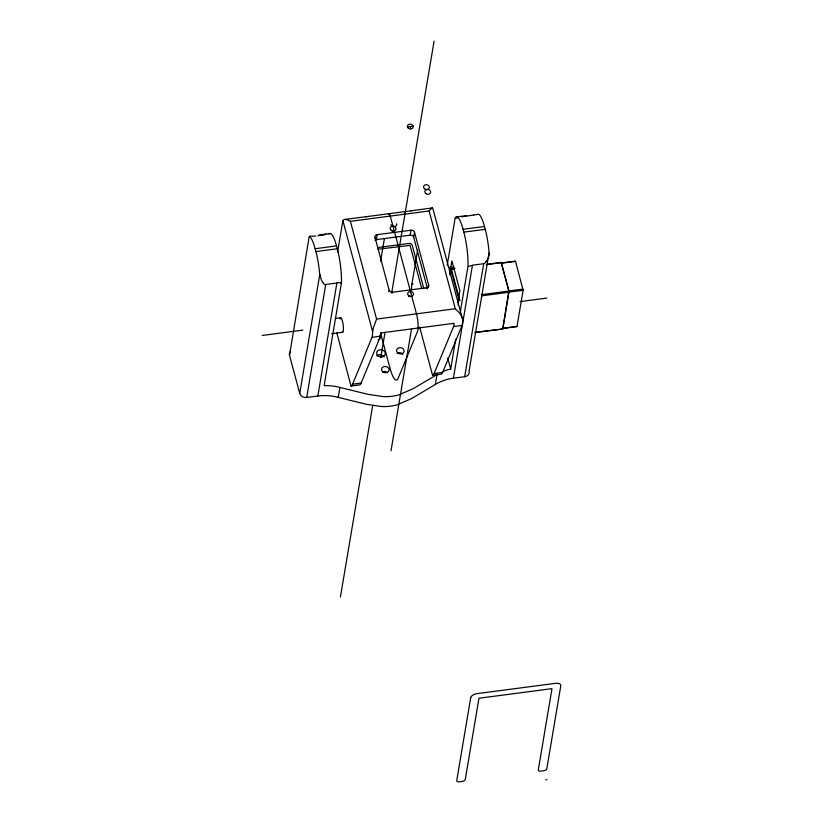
<?xml version="1.0" encoding="UTF-8"?>
<svg xmlns="http://www.w3.org/2000/svg" width="823" height="823" viewBox="0 0 823 823"><rect width="100%" height="100%" fill="white"/><g stroke="black" fill="none" stroke-linecap="round" stroke-linejoin="round"><path stroke-width="1.23" d="M502.791 328.367L508.851 291.167M508.912 292.011L508.892 291.486M475.252 332.533L502.843 328.974L508.912 292.103L523.109 290.272L515.455 261.076L501.145 262.949M372.654 329.869L376.595 319.087L350.392 221.315C348.407 220.369 344.405 217.91 342.882 220.605L337.605 251.9M458.123 304.901L459.121 297.823L451.333 268.884M473.75 214.988L478.832 214.268A29.258 5.884 82.5 0 1 484.48 226.49L485.241 229.329A29.258 5.884 82.5 0 1 489.068 252.579L469.069 371.204A5.854 4.794 9.6 0 1 464.666 376.718L453.411 378.199A43.886 35.945 9.6 0 0 435.336 384.495L411.428 398.641L397.2 404.813A37.436 30.657 9.6 0 1 392.571 405.862L391.676 406.006A48.012 39.319 9.6 0 1 389.886 406.243A43.434 35.574 9.6 0 1 381.255 406.5L366.297 404.278L338.243 397.365A43.886 35.945 9.6 0 0 317.843 396.007L306.691 397.468A5.854 4.794 9.6 0 1 299.737 393.445L289.521 355.32L309.232 236.294L315.826 236.036M299.737 393.445L319.725 274.82A29.258 5.884 82.5 0 0 315.898 251.571L315.137 248.731A29.258 5.884 82.5 0 0 309.541 236.53L309.541 236.53M306.691 397.468L325.743 284.46L336.895 282.999L317.843 396.007M329.015 234.01A29.258 5.884 82.5 0 1 336.535 245.912L337.296 248.762A29.258 5.884 82.5 0 1 341.442 283.03L324.139 385.678A43.886 35.945 9.6 0 1 339.92 387.427L367.963 394.351L382.932 396.573A43.434 35.574 9.6 0 0 391.563 396.316A48.012 39.319 9.6 0 0 393.343 396.079L394.238 395.935A37.436 30.657 9.6 0 0 398.867 394.886L413.105 388.713L437.013 374.568A43.886 35.945 9.6 0 1 437.774 374.105M338.243 397.365L339.92 387.427M374.897 238.042L375.01 237.415A2.922 2.397 9.6 0 1 377.212 234.658L411.016 230.224A2.922 2.397 9.6 0 1 414.504 232.23L428.649 285.015L428.227 287.505M374.918 240.223A2.922 2.397 9.6 0 1 376.368 239.627L377.212 234.658M380.607 261.138L384.413 238.505M388.888 291.764L389.156 290.21L375.01 237.415M340.434 596.932L372.654 405.76M380.761 357.655L385.03 332.338M391.645 293.091L434.102 41.15M392.53 292.834L392.633 292.216A2.922 2.397 9.6 0 1 389.156 290.21M427.518 288.883L413.66 237.199A2.922 2.397 9.6 0 0 410.183 235.183L411.016 230.224M413.66 237.199L414.504 232.23M411.377 290.015A29.258 5.884 82.5 0 1 411.922 284.069L417.652 250.079M391.007 450.726L411.603 328.5M426.335 288.4L426.437 287.772A2.922 2.397 9.6 0 0 428.649 285.015M447.208 265.15L455.181 217.9A29.258 5.884 82.5 0 1 463.082 229.298L463.843 232.137A29.258 5.884 82.5 0 1 467.978 266.385L460.407 311.3M449.759 269.954L450.15 267.66L454.162 267.136M449.934 274.398L450.819 269.214L454.512 268.576M450.171 275.067L451.23 268.895M435.336 384.495L437.013 374.568M457.866 302.031L458.483 298.399L459.172 298.8M442.63 371.646A43.886 35.945 9.6 0 1 450.675 369.054L455.726 339.107M453.411 378.199L472.464 265.191L483.718 263.71L464.666 376.718M516.988 326.536L523.109 290.272M502.802 328.336L517.009 326.443M502.832 329.005L474.974 332.317M350.392 221.315L429.102 210.976C429.801 210.122 432.826 206.264 432.949 208.775L462.639 319.571A11.697 2.356 82.5 0 1 462.073 325.476L442.651 372.387A29.258 5.884 82.5 0 1 441.128 374.218L432.559 375.35A29.258 5.884 82.5 0 0 434.133 373.508L453.545 326.597A11.697 2.356 82.5 0 0 454.09 323.316L381.07 332.914A11.697 2.356 82.5 0 1 380.524 336.185L361.112 383.096A29.258 5.884 82.5 0 1 359.579 384.927L351.02 386.059A29.258 5.884 82.5 0 0 352.583 384.218L372.006 337.307A11.697 2.356 82.5 0 0 372.562 331.402L342.882 220.605M432.312 207.921L410.728 210.842M473.595 215.04L461.868 216.85M351.03 386.059L336.813 332.904M432.569 375.35L419.679 327.132M459.069 297.587L458.473 297.916L450.839 269.635L454.985 268.761M318.727 235.059L330.342 233.475M407.426 126.937L413.115 126.197M365.69 216.758L411.202 210.791M317.915 235.759L324.19 234.936M376.368 239.627L410.183 235.183M315.137 248.731L336.535 245.912M463.082 229.298L484.48 226.49M315.898 251.571L337.296 248.762M463.843 232.137L485.241 229.329M377.479 247.579L408.784 243.464A2.922 2.397 9.6 0 1 412.272 245.48L423.783 288.441M377.932 249.246L410.039 245.367L421.788 288.708M487.257 264.276L501.197 262.342L508.943 291.095L501.372 263.237L515.589 261.416M486.27 264.656L501.33 262.681M411.922 284.069L412.981 283.935M392.633 292.216L426.437 287.772M508.789 290.931L523.016 289.12M481.321 294.665L508.933 291.044M481.434 295.879L509.036 292.247M460.232 300.138L458.895 300.313A2.634 0.525 82.5 0 0 458.75 297.484L459.892 290.694L451.909 260.901L450.767 267.691A2.634 0.525 82.5 0 0 450.15 267.66M335.805 318.429L340.753 317.771M376.595 319.087L455.294 308.748L459.995 313.481L462.413 318.089M262.187 335.465L302.843 330.126M520.115 301.599L546.801 298.091M331.525 333.737L342.656 332.276M372.006 337.307L380.524 336.185M453.545 326.597L462.073 325.476M352.583 384.218L361.112 383.096M434.133 373.508L442.651 372.387M545.844 779.844L546.914 779.7M344.796 219.412L366.163 216.696M456.888 216.861L466.672 215.626M340.897 282.958L341.442 283.03M516.885 326.577L502.688 328.439M410.266 126.567L410.821 128.635M429.102 210.976L455.294 308.748M447.722 358.036L450.675 369.054M380.535 332.904L389.845 367.644A29.258 5.884 82.5 0 0 398.157 378.23L417.57 331.319A11.697 2.356 82.5 0 0 416.479 313.851L390.277 216.079A5.854 1.173 82.5 0 0 388.487 214.381M508.82 291.044L509.036 291.589M396.655 223.805A2.922 2.397 9.6 0 1 394.454 226.562A2.922 2.397 9.6 0 1 390.976 224.556M340.105 319.067A7.314 1.471 82.5 0 1 343.016 323.851A7.314 1.471 82.5 0 1 342.162 331.998M324.457 234.493A15.112 3.93 -11.2 0 1 325.97 234.308M289.521 355.32A5.854 4.794 9.6 0 1 290.622 351.339M323.244 283.04A14.721 11.1 -77.1 0 1 320.24 274.697M325.62 284.851A3.776 3.127 -47.9 0 1 323.398 283.081M336.905 282.762A14.094 10.997 -22.3 0 1 340.979 282.752M468.513 266.436A14.094 10.514 -21.5 0 1 472.453 265.428M486.084 261.632A3.776 2.932 -22.1 0 1 483.698 263.648M489.304 252.579A14.721 13.435 -3.1 0 1 486.054 261.416M455.551 218.239A15.112 3.138 -10 0 1 457.269 217.93M379.742 335.475A3.806 3.117 9.6 0 1 378.096 340.022M382.356 371.862A3.806 3.117 9.6 0 1 387.129 372.459M397.087 353.221A3.806 3.117 9.6 0 1 402.848 354.435M376.697 355.875A4.393 3.59 9.6 0 1 383.96 356.781M372.809 331.268A7.119 3.878 -72.2 0 1 372.922 329.817M462.557 318.079A7.119 5.946 39.8 0 1 462.763 319.591M392.149 231.119A2.922 2.397 9.6 0 1 394.052 231.747M408.578 296.568A2.922 2.397 9.6 0 1 411.016 296.743M470.715 697.698L456.755 780.523A2.922 1.574 -15 0 0 459.316 781.809L462.156 781.439A2.922 1.574 -15 0 0 465.283 779.412L478.965 698.233L551.986 688.645L538.304 769.814A2.922 1.574 -15 0 0 540.865 771.1L543.705 770.729A2.922 1.574 -15 0 0 546.822 768.703L560.782 685.868A5.854 3.148 -15 0 0 555.659 683.306L476.959 693.645A5.854 3.148 -15 0 0 470.715 697.698M425.83 193.57A2.922 2.397 9.6 0 0 430.624 192.51A2.922 2.397 9.6 0 0 426.849 189.537A2.922 2.397 9.6 0 0 425.83 193.57M424.689 188.899A2.922 2.397 9.6 0 0 429.369 187.603A2.922 2.397 9.6 0 0 425.409 184.805A2.922 2.397 9.6 0 0 424.689 188.899M408.475 128.367A2.922 2.397 9.6 0 0 413.156 127.061A2.922 2.397 9.6 0 0 409.185 124.273A2.922 2.397 9.6 0 0 408.475 128.367M382.952 371.903A3.806 3.117 9.6 0 0 389.063 370.288A3.806 3.117 9.6 0 0 383.971 366.605A3.806 3.117 9.6 0 0 382.952 371.903M397.982 353.088A3.806 3.117 9.6 0 0 404.103 351.472A3.806 3.117 9.6 0 0 399.001 347.79A3.806 3.117 9.6 0 0 397.982 353.088M378.22 355.989A4.393 3.59 9.6 0 0 385.287 354.127A4.393 3.59 9.6 0 0 379.403 349.878A4.393 3.59 9.6 0 0 378.22 355.989M391.234 230.337A2.922 2.397 9.6 0 0 395.956 229.113A2.922 2.397 9.6 0 0 392.046 226.263A2.922 2.397 9.6 0 0 391.234 230.337M408.753 295.652A2.922 2.397 9.6 0 0 413.455 294.387A2.922 2.397 9.6 0 0 409.515 291.568A2.922 2.397 9.6 0 0 408.753 295.652"/></g></svg>
